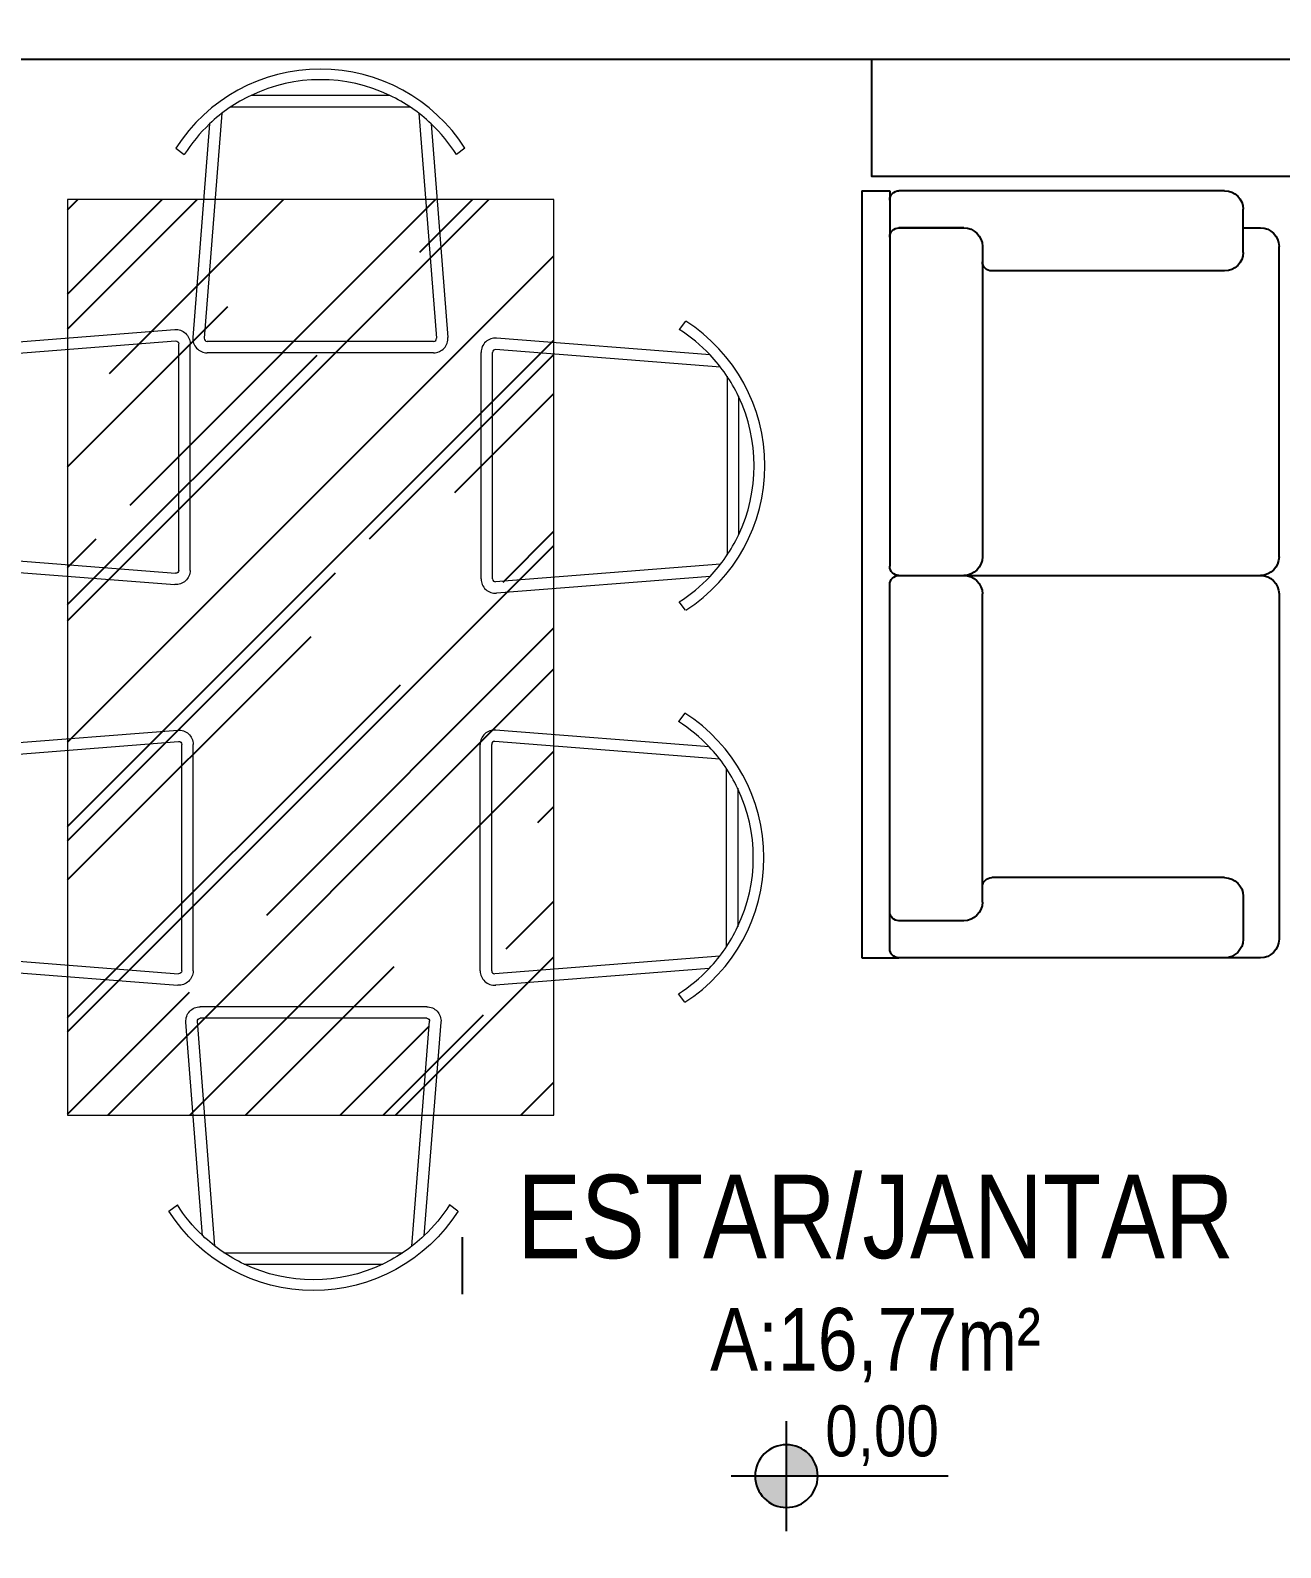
# Model space of a CAD drawing. Header units: millimetres. Extents: x 3955 to 10567, y -112 to 1797.
# Drawn here: x 5273.581 to 5275.766, y 1010.596 to 1013.248 of the extents above; entities that cross this region are included whole.
import ezdxf
from ezdxf.enums import TextEntityAlignment as Align

# ---------------------------------------------------------------- set-up
doc = ezdxf.new("R2010")
doc.units = ezdxf.units.MM
doc.header["$LTSCALE"] = 20
doc.linetypes.add('DIVIDE', pattern=[1.25, 0.5, -0.25, 0, -0.25, 0, -0.25])
for name, color, linetype in [('COTA', 7, 'Continuous'), ('COTAS', 7, 'Continuous'), ('DIVERSOS', 1, 'Continuous'), ('E-txt-g', 3, 'Continuous'), ('LAYER1', 2, 'Continuous'), ('LAYER7', 4, 'Continuous'), ('PAREDE', 5, 'Continuous')]:
    doc.layers.add(name, color=color, linetype=linetype)
doc.layers.add('E-Lay-9', color=9, linetype='Continuous', lineweight=9)
doc.layers.add('E-Txt-W', color=7, linetype='Continuous', lineweight=20)
doc.styles.add('F2', font='ARIALN.TTF')
doc.styles.add('REG60', font='romans.shx', dxfattribs={"width": 0.8, "height": 0.15})
doc.styles.add('REG80', font='romans.shx', dxfattribs={"width": 0.8, "height": 0.2})
doc.dimstyles.new('ARQUITETURA', dxfattribs={"dimtxt": 0.11, "dimasz": 0.05, "dimexe": 0.1, "dimexo": 0, "dimgap": 0.1, "dimtad": 1, "dimzin": 5, "dimdsep": 46, "dimtxsty": 'F2', "dimblk": 'COTA', "dimcen": 0, "dimse1": 1, "dimse2": 1, "dimadec": 0, "dimazin": 0, "dimtfac": 2, "dimtix": 1, "dimtmove": 2, "dimatfit": 3, "dimldrblk": 'COTA', "dimfxl": 1, "dimtolj": 1, "dimtzin": 5, "dimarcsym": 0})

# ---------------------------------------------------------------- blocks, each defined once
blk = doc.blocks.new('COTA')
at = {"layer": 'COTA'}
for p, q in [((0, 1), (0, -1)), ((-1, 0), (1, 0))]:
    blk.add_line(p, q, dxfattribs=at)
at = {"layer": 'COTA', "const_width": 0.5}
blk.add_lwpolyline([(-0.25, 0, 1), (0.25, 0, 1)], format="xyb", close=True, dxfattribs=at)
blk = doc.blocks.new('*D261')
at = {"color": 0, "lineweight": -2}
blk.add_line((5272.7658, 1013.6789), (5278.7658, 1013.6789), dxfattribs=at)
at = {"color": 0, "lineweight": -2, "xscale": 0.05, "yscale": 0.05, "zscale": 0.05, "rotation": 180}
blk.add_blockref('COTA', (5272.7158, 1013.6789), dxfattribs=at)
at = {"color": 0, "lineweight": -2, "xscale": 0.05, "yscale": 0.05, "zscale": 0.05}
blk.add_blockref('COTA', (5278.8158, 1013.6789), dxfattribs=at)
at = {"color": 0, "insert": (5275.7658, 1013.8402), "char_height": 0.12, "attachment_point": 5, "style": 'F2'}
blk.add_mtext('\\A1;6.10', dxfattribs=at)
blk = doc.blocks.new('A$C7AFB675E')
at = {"color": 8}
for p, q in [((3.5035, 3.7432), (3.5035, 3.6832)), ((3.5035, 3.7432), (5.1585, 3.7432)), ((5.1585, 3.7432), (5.1585, 3.6632)), ((3.5035, 3.6832), (3.5635, 3.6832)), ((3.5235, 3.6832), (3.6035, 3.6832)), ((3.6035, 3.6832), (4.3135, 3.6832)), ((5.0585, 3.6832), (4.3535, 3.6832)), ((5.1385, 3.6832), (5.0585, 3.6832)), ((3.5035, 2.9606), (3.5035, 3.6632)), ((3.5835, 3.5232), (3.5835, 3.6632)), ((3.5835, 3.6632), (3.5835, 3.5232)), ((4.3335, 3.6632), (4.3335, 3.5232)), ((4.3335, 3.6632), (4.3335, 3.5232)), ((5.0785, 3.5232), (5.0785, 3.6632)), ((5.1585, 2.8832), (5.1585, 3.6632)), ((4.3335, 3.5232), (4.3335, 2.8832)), ((4.3335, 3.5232), (4.3335, 2.8832)), ((3.6235, 3.4832), (4.2935, 3.4832)), ((5.0385, 3.4832), (4.3735, 3.4832)), ((3.6765, 2.9606), (3.6765, 3.4632)), ((4.9855, 2.9606), (4.9855, 3.4632)), ((3.6365, 2.9206), (3.5435, 2.9206)), ((3.5835, 2.9206), (3.5835, 2.8832)), ((3.5835, 2.9206), (3.5835, 2.8832)), ((5.0255, 2.9206), (5.1185, 2.9206)), ((4.2935, 2.8432), (3.6235, 2.8432)), ((4.3735, 2.8432), (4.9185, 2.8432)), ((4.9185, 2.8432), (5.1185, 2.8432))]:
    blk.add_line(p, q, dxfattribs=at)
for centre, radius, start, end in [((3.5235, 3.6632), 0.02, 90, 180), ((3.6035, 3.6632), 0.02, 90, 180), ((3.6035, 3.6632), 0.02, 90, 180), ((4.3135, 3.6632), 0.02, 0, 90), ((4.3535, 3.6632), 0.02, 90, 180), ((5.0585, 3.6632), 0.02, 0, 90), ((5.1385, 3.6632), 0.02, 0, 90), ((3.6235, 3.5232), 0.04, 180, 270), ((3.6235, 3.5232), 0.04, 180, 270), ((4.2935, 3.5232), 0.04, 270, 0), ((4.3735, 3.5232), 0.04, 180, 270), ((5.0385, 3.5232), 0.04, 270, 0), ((3.6565, 3.4632), 0.02, 0, 90), ((5.0055, 3.4632), 0.02, 90, 180), ((3.5435, 2.9606), 0.04, 180, 270), ((3.6365, 2.9606), 0.04, 270, 0), ((5.0255, 2.9606), 0.04, 180, 270), ((5.1185, 2.9606), 0.04, 270, 0), ((3.6235, 2.8832), 0.04, 180, 270), ((4.2935, 2.8832), 0.04, 270, 0), ((4.3735, 2.8832), 0.04, 180, 270), ((5.1185, 2.8832), 0.04, 270, 0)]:
    blk.add_arc(centre, radius, start, end, dxfattribs=at)
blk = doc.blocks.new('cadeira3')
at = {"color": 8}
for p, q in [((339.39, -198.51), (363.62, -198.51)), ((335.87, -200.51), (367.14, -200.51)), ((332.14, -203.49), (329.22, -240.82)), ((334.29, -201.65), (331.21, -240.97)), ((368.73, -201.65), (371.8, -240.97)), ((370.88, -203.49), (373.8, -240.82)), ((326.24, -207.76), (327.72, -208.87)), ((376.77, -207.76), (375.3, -208.87)), ((371.3, -241.51), (331.71, -241.51)), ((371.3, -243.51), (331.71, -243.51))]:
    blk.add_line(p, q, dxfattribs=at)
for centre, radius, start, end in [((351.51, -223.91), 29.99, 32.591, 147.409), ((351.51, -223.93), 28.15, 64.5065, 115.4935), ((351.51, -223.93), 28.15, 115.4935, 133.4739), ((351.51, -223.93), 28.15, 46.5261, 64.5065), ((351.51, -223.93), 28.15, 133.4739, 147.6689), ((351.51, -223.93), 28.15, 32.3311, 46.5261), ((331.71, -241.01), 2.5, 175.5276, 270), ((331.71, -241.01), 0.5, 175.5276, 270), ((371.3, -241.01), 2.5, 270, 4.4724), ((371.3, -241.01), 0.5, 270, 4.4724)]:
    blk.add_arc(centre, radius, start, end, dxfattribs=at)
blk = doc.blocks.new('TXT-AMB75')
at = {"layer": 'E-txt-g', "style": 'REG80', "width": 0.8, "flags": 8}
blk.add_attdef('TXT', text='', height=0.2, dxfattribs=at).set_placement((0.0055, 0.2964), align=Align.CENTER)
at = {"layer": 'E-Txt-W', "style": 'REG60', "width": 0.8, "flags": 8}
blk.add_attdef('TXT', text='', height=0.15, dxfattribs=at).set_placement((0.0055, 0.0271), align=Align.CENTER)
blk = doc.blocks.new('NIVEL')
at = {"layer": 'DIVERSOS'}
h = blk.add_hatch(color=7, dxfattribs=at)
h.paths.add_polyline_path([(0, 0.1375, 0.414214), (-0.1375, 0), (0, 0)])
h.paths.add_polyline_path([(0, 0), (0, -0.1375, 0.414214), (0.1375, 0)])
at = {"layer": 'DIVERSOS', "color": 7}
for p, q in [((0, 0.2417), (0, -0.2417)), ((0.7095, 0), (-0.2418, 0))]:
    blk.add_line(p, q, dxfattribs=at)
blk.add_circle((0, 0), 0.1375, dxfattribs=at)

msp = doc.modelspace()

# ---------------------------------------------------------------- hatches: boundary and pattern name
at = {"layer": 'COTA', "linetype": 'Continuous'}
h = msp.add_hatch(dxfattribs=at)
h.set_pattern_fill('AR-RROOF', color=8, scale=0.01, angle=45, style=0)
h.set_pattern_definition([(45, (361.08753, 126.04523), (0.215526147, 0.574736392), [3.81, -0.508, 1.27, -0.254]), (45, (361.2366, 126.3739), (-0.418479935, 0.05926969), [0.762, -0.08382, 1.524, -0.1905]), (45, (361.02467, 126.2877), (0.8136112046, 1.0542820686), [2.032, -0.3556, 1.016, -0.254])])
h.paths.add_polyline_path([(5274.496, 1012.9523), (5273.646, 1012.9523), (5273.646, 1011.3523), (5274.496, 1011.3523)])

# ---------------------------------------------------------------- linework, layer by layer
at = {"color": 2, "linetype": 'DIVIDE'}
msp.add_line((5274.3354, 1031.2393), (5274.3354, 997.8992), dxfattribs=at)
at = {"color": 8}
msp.add_lwpolyline([(5275.0516, 1013.1977), (5277.7409, 1013.1977), (5277.7409, 1012.9925), (5275.0516, 1012.9925)], close=True, dxfattribs=at)
at = {"layer": 'E-Lay-9', "color": 8}
msp.add_lwpolyline([(5274.496, 1012.9523), (5273.646, 1012.9523), (5273.646, 1011.3523), (5274.496, 1011.3523)], close=True, dxfattribs=at)
at = {"layer": 'PAREDE', "color": 5, "linetype": 'Continuous'}
msp.add_line((5268.7158, 1013.1977), (5278.8158, 1013.1977), dxfattribs=at)
msp.add_line((5268.7158, 1013.1977), (5278.8158, 1013.1977), dxfattribs=at)

# ---------------------------------------------------------------- block references
ref = msp.add_blockref('TXT-AMB75', (5275.0541, 1010.8862), dxfattribs=dict(xscale=0.7290000000000001, yscale=0.7290000000000001, zscale=0.7290000000000001))
ref.add_attrib('TXT', 'ESTAR/JANTAR', dxfattribs={"layer": 'E-txt-g', "color": 2, "height": 0.1458, "style": 'F2'}).set_placement((5275.0581, 1011.1023), align=Align.CENTER)
ref.add_attrib('TXT', 'A:16,77m²', dxfattribs={"layer": 'E-Txt-W', "height": 0.10935, "style": 'F2'}).set_placement((5275.0581, 1010.9059), align=Align.CENTER)
at = {"layer": 'COTAS', "ltscale": 0.35, "xscale": -0.81, "yscale": 0.81, "zscale": 0.81, "rotation": 90}
msp.add_blockref('A$C7AFB675E', (5278.0663, 1015.8056, 0.81), dxfattribs=at)
at = {"layer": 'E-Lay-9', "color": 8, "xscale": 0.01000000000021828, "yscale": 0.009999999999990905, "zscale": 0.01}
msp.add_blockref('cadeira3', (5270.5727, 1015.1197), dxfattribs=at)
at = {"layer": 'E-Lay-9', "color": 8, "yscale": 0.009999999999990905, "zscale": 0.01}
for p, xscale, rotation in [((5271.4251, 1016.0174), -0.01000000000021828, 90), ((5276.8038, 1016.0024), 0.01000000000021828, 270), ((5271.4303, 1015.3174), -0.01000000000021828, 90), ((5276.8023, 1015.3174), 0.01000000000021828, 270), ((5270.5606, 1009.1067), -0.01000000000021828, 180)]:
    msp.add_blockref('cadeira3', p, dxfattribs=dict(at, xscale=xscale, rotation=rotation))
at = {"layer": 'LAYER7', "color": 7, "linetype": 'Continuous', "xscale": -0.3985866620477118, "yscale": 0.3985866620477118, "zscale": 0.3985866620477118, "rotation": 180}
msp.add_blockref('NIVEL', (5274.9023, 1010.7214), dxfattribs=at)

# ---------------------------------------------------------------- texts
at = {"layer": 'LAYER1', "color": 7, "linetype": 'Continuous', "style": 'F2'}
msp.add_text('0,00', height=0.08906, dxfattribs=at).set_placement((5274.9703, 1010.845), align=Align.TOP_LEFT)

# ---------------------------------------------------------------- dimensions: what is measured, and where the dimension line sits
at = {"color": 4}
dim = msp.add_linear_dim(base=(5278.8158, 1013.6789), p1=(5272.7158, 1012.1977), p2=(5278.8158, 1013.1977), dimstyle='ARQUITETURA', override={"dimtxt": 0.12, "dimfxl": 0.1, "dimfxlon": 1}, dxfattribs=at)
dim.commit()
dim.dimension.update_dxf_attribs({"geometry": '*D261', "text_midpoint": (5275.7658, 1013.8402)})

doc.saveas('drawing.dxf')
